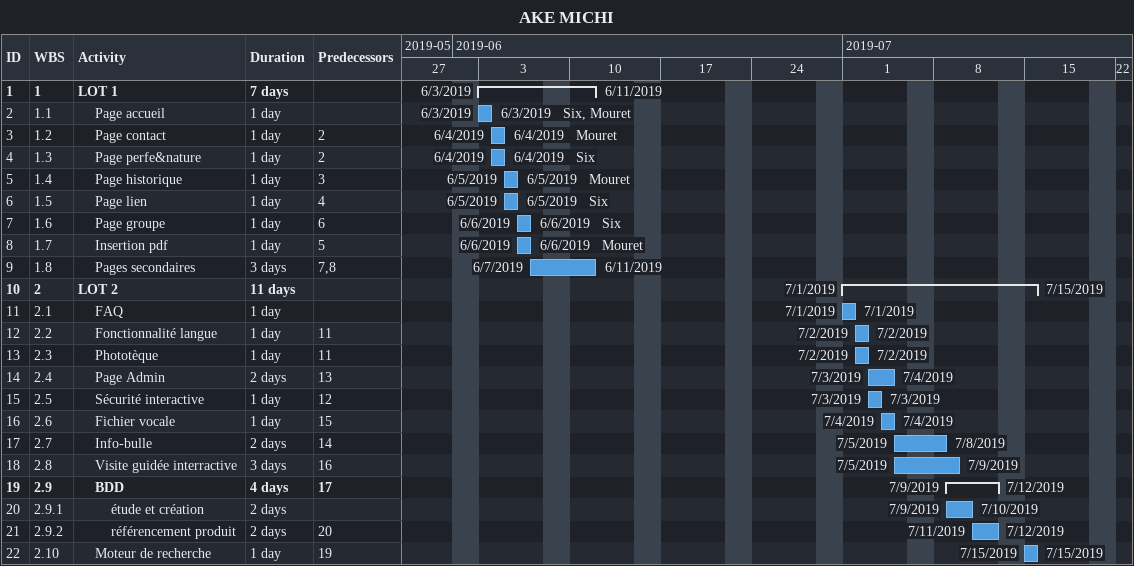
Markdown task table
AKE MICHI

| ID | WBS | Task | Duration | Start | Finish | Predecessors | Resources |
|---|---|---|---|---|---|---|---|
| 1 | 1 | **LOT 1** | 7d | 2019-06-03 | 2019-06-11 |  |  |
| 2 | 1.1 | Page accueil | 1d | 2019-06-03 | 2019-06-03 |  | Six, Mouret |
| 3 | 1.2 | Page contact | 1d | 2019-06-04 | 2019-06-04 | 2 | Mouret |
| 4 | 1.3 | Page perfe&nature | 1d | 2019-06-04 | 2019-06-04 | 2 | Six |
| 5 | 1.4 | Page historique | 1d | 2019-06-05 | 2019-06-05 | 3 | Mouret |
| 6 | 1.5 | Page lien | 1d | 2019-06-05 | 2019-06-05 | 4 | Six |
| 7 | 1.6 | Page groupe | 1d | 2019-06-06 | 2019-06-06 | 6 | Six |
| 8 | 1.7 | Insertion pdf | 1d | 2019-06-06 | 2019-06-06 | 5 | Mouret |
| 9 | 1.8 | Pages secondaires | 3d | 2019-06-07 | 2019-06-11 | 7, 8 |  |
| 10 | 2 | **LOT 2** | 11d | 2019-07-01 | 2019-07-15 |  |  |
| 11 | 2.1 | FAQ | 1d | 2019-07-01 | 2019-07-01 |  |  |
| 12 | 2.2 | Fonctionnalité langue | 1d | 2019-07-02 | 2019-07-02 | 11 |  |
| 13 | 2.3 | Phototèque | 1d | 2019-07-02 | 2019-07-02 | 11 |  |
| 14 | 2.4 | Page Admin | 2d | 2019-07-03 | 2019-07-04 | 13 |  |
| 15 | 2.5 | Sécurité interactive | 1d | 2019-07-03 | 2019-07-03 | 12 |  |
| 16 | 2.6 | Fichier vocale | 1d | 2019-07-04 | 2019-07-04 | 15 |  |
| 17 | 2.7 | Info-bulle | 2d | 2019-07-05 | 2019-07-08 | 14 |  |
| 18 | 2.8 | Visite guidée interractive | 3d | 2019-07-05 | 2019-07-09 | 16 |  |
| 19 | 2.9 | **BDD** | 4d | 2019-07-09 | 2019-07-12 | 17 |  |
| 20 | 2.9.1 | étude et création | 2d | 2019-07-09 | 2019-07-10 |  |  |
| 21 | 2.9.2 | référencement produit | 2d | 2019-07-11 | 2019-07-12 | 20 |  |
| 22 | 2.10 | Moteur de recherche | 1d | 2019-07-15 | 2019-07-15 | 19 |  |
